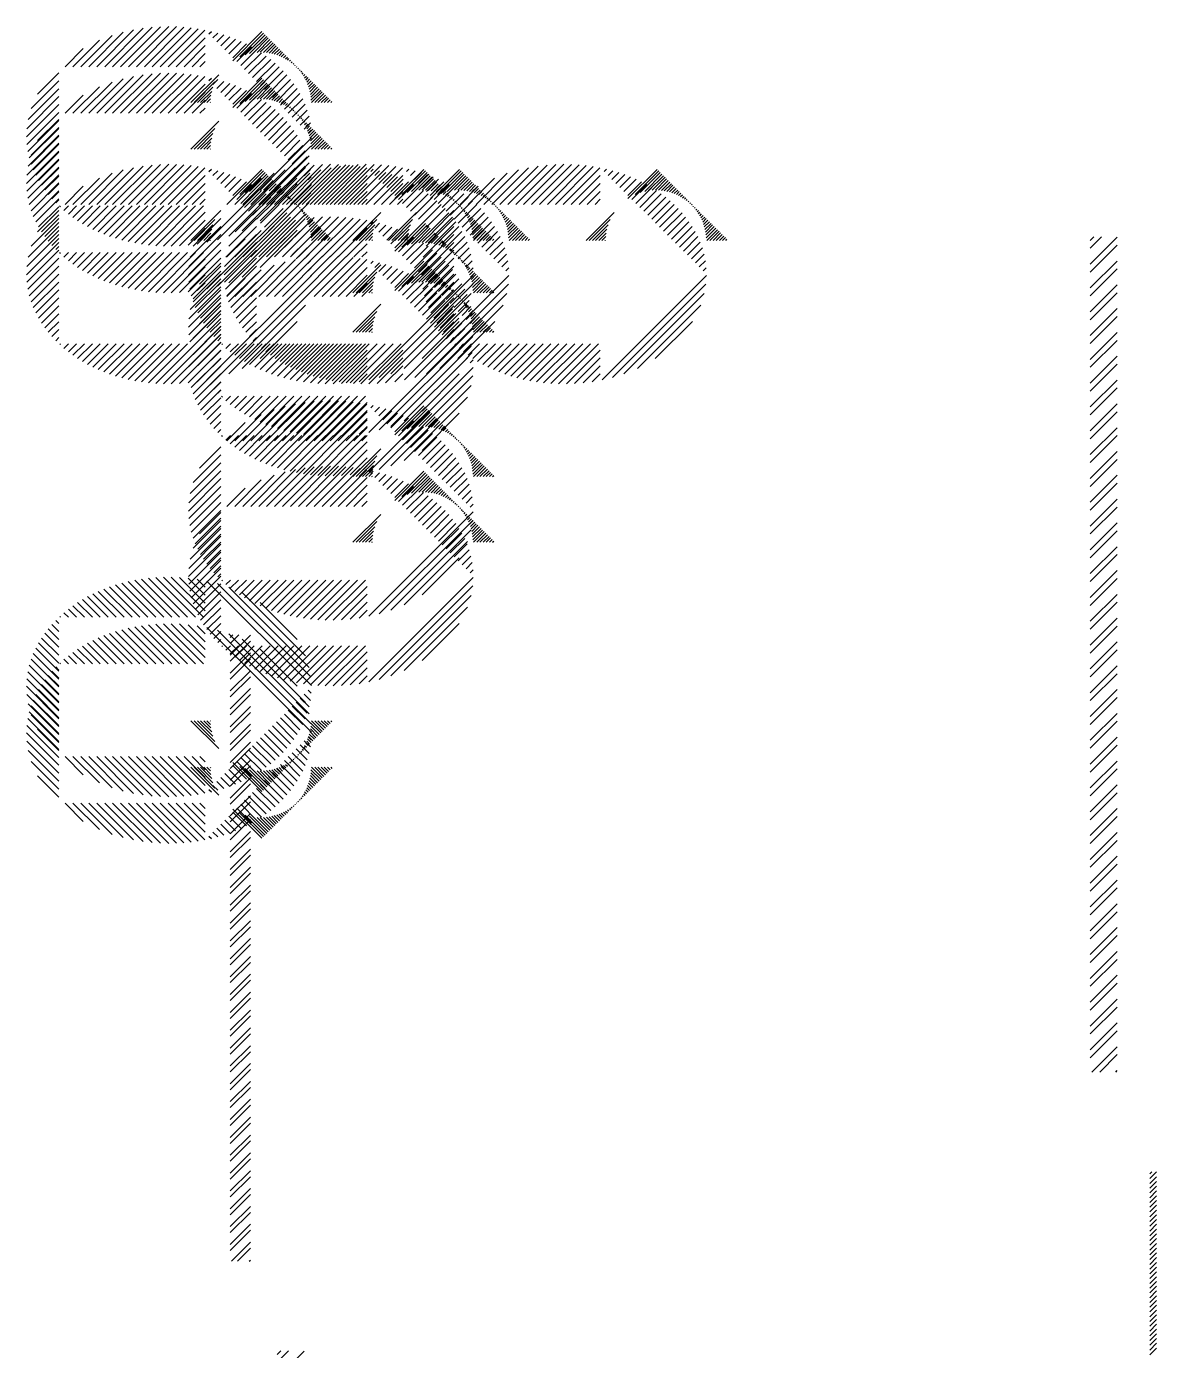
# Paper-space layout 'Layout1' of a CAD drawing. Extents: x -542 to 3071708, y -2912 to 2371007.
# Drawn here: x 565 to 6857, y 19676 to 27049 of the extents above; entities that cross this region are included whole.
import ezdxf

# ---------------------------------------------------------------- set-up
doc = ezdxf.new("R2010")
doc.units = 0
doc.header["$LTSCALE"] = 500
doc.layers.get('0').update_dxf_attribs({"linetype": 'CONTINUOUS'})
doc.layers.add('DIM', color=2, linetype='CONTINUOUS')

# ---------------------------------------------------------------- blocks, each defined once
blk = doc.blocks.new('*X')
at = {"color": 0}
for p, q in [((1814.1, 25546.3), (2005.9, 25738.2)), ((1858.3, 25546.3), (2063, 25751)), ((1902.5, 25546.3), (2116.1, 25760)), ((1946.6, 25546.3), (2166.2, 25765.9)), ((1990.8, 25546.3), (2213.6, 25769.1)), ((2035, 25546.3), (2258.9, 25770.2)), ((2079.2, 25546.3), (2302.2, 25769.3)), ((2123.4, 25546.3), (2343.8, 25766.8)), ((2167.6, 25546.3), (2384, 25762.7)), ((2211.8, 25546.3), (2422.7, 25757.2)), ((2256, 25546.3), (2460.1, 25750.5)), ((2482.8, 25729), (2496.4, 25742.6)), ((2504.9, 25706.9), (2531.6, 25733.6)), ((2615.6, 25578.9), (2778.2, 25741.5)), ((2655.5, 25601.1), (2787, 25732.6)), ((1725.7, 25546.3), (1872.6, 25693.2)), ((1769.9, 25546.3), (1943.7, 25720.1)), ((2300.2, 25546.3), (2461.6, 25707.7)), ((2344.4, 25546.3), (2461.6, 25663.5)), ((2527, 25684.8), (2565.8, 25723.6)), ((2549.1, 25662.7), (2598.9, 25712.5)), ((2571.2, 25640.6), (2630.9, 25700.3)), ((2593.3, 25618.5), (2661.8, 25686.9)), ((2615.4, 25596.4), (2691.6, 25672.6)), ((2684.4, 25612.3), (2795.9, 25723.8)), ((2708.9, 25619.1), (2804.7, 25715)), ((2730.6, 25623.2), (2813.5, 25706.1)), ((2750.5, 25625.4), (2822.4, 25697.3)), ((2768.9, 25626.2), (2831.2, 25688.4)), ((2786.2, 25625.8), (2840.1, 25679.6)), ((2802.5, 25624.4), (2848.9, 25670.8)), ((2818, 25622.2), (2857.7, 25661.9)), ((1681.5, 25546.3), (1782.6, 25647.4)), ((2388.6, 25546.3), (2461.6, 25619.3)), ((2637.5, 25574.3), (2720.5, 25657.3)), ((2659.6, 25552.2), (2748.4, 25641)), ((2681.7, 25530.1), (2775.4, 25623.8)), ((2703.8, 25508), (2801.4, 25605.6)), ((2725.9, 25485.9), (2826.6, 25586.6)), ((2832.8, 25619.3), (2866.6, 25653.1)), ((2846.9, 25615.7), (2875.4, 25644.3)), ((2860.4, 25611.6), (2884.3, 25635.4)), ((2873.4, 25606.9), (2893.1, 25626.6)), ((2885.8, 25601.6), (2901.9, 25617.7)), ((2897.8, 25595.9), (2910.8, 25608.9)), ((2909.3, 25589.8), (2919.6, 25600.1)), ((2920.4, 25583.2), (2928.4, 25591.2)), ((1529.1, 25393.9), (1647.2, 25512.1)), ((2432.8, 25546.3), (2461.6, 25575.1)), ((2748, 25463.8), (2850.8, 25566.6)), ((2770.1, 25441.7), (2873.9, 25545.5)), ((2792.2, 25419.6), (2895.9, 25523.3)), ((2931, 25576.1), (2937.3, 25582.4)), ((2941.2, 25568.7), (2946.1, 25573.5)), ((2951.1, 25560.8), (2955, 25564.7)), ((2960.5, 25552.5), (2963.8, 25555.9)), ((2969.5, 25543.9), (2972.6, 25547)), ((2978.1, 25534.8), (2981.5, 25538.2)), ((2986.4, 25525.4), (2990.3, 25529.3)), ((2994.2, 25515.6), (2999.2, 25520.5)), ((3001.6, 25505.3), (3008, 25511.7)), ((1492.8, 25313.4), (1647.2, 25467.9)), ((2382.9, 25346.2), (2538.5, 25501.8)), ((2400.5, 25346.2), (2516.3, 25461.9)), ((2814.3, 25397.5), (2916.9, 25500.1)), ((2836.4, 25375.4), (2936.8, 25475.8)), ((2858.5, 25353.3), (2955.6, 25450.4)), ((3008.7, 25494.6), (3016.8, 25502.8)), ((3015.2, 25483.6), (3025.7, 25494)), ((3021.4, 25472), (3034.5, 25485.2)), ((3027.1, 25460), (3043.4, 25476.3)), ((3032.3, 25447.6), (3052.2, 25467.5)), ((3036.9, 25434.6), (3061, 25458.6)), ((3041.1, 25421), (3069.9, 25449.8)), ((3044.6, 25406.9), (3078.7, 25441)), ((1468.8, 25201), (1647.2, 25379.5)), ((1476.3, 25252.8), (1647.2, 25423.7)), ((2418.2, 25346.2), (2505.1, 25433)), ((2435.9, 25346.2), (2498.3, 25408.6)), ((2453.6, 25346.2), (2494.2, 25386.8)), ((2471.3, 25346.2), (2492, 25366.9)), ((2880.6, 25331.2), (2973.3, 25423.9)), ((2902.7, 25309.1), (2989.8, 25396.3)), ((2924.8, 25287), (3005.1, 25367.4)), ((3047.5, 25392.1), (3087.5, 25432.1)), ((3049.6, 25376.5), (3096.4, 25423.3)), ((3050.9, 25360.1), (3105.2, 25414.4)), ((3054.6, 25346.2), (3114.1, 25405.6)), ((3072.3, 25346.2), (3122.9, 25396.8)), ((3090, 25346.2), (3131.7, 25387.9)), ((3107.7, 25346.2), (3140.6, 25379.1)), ((3125.3, 25346.2), (3149.4, 25370.3)), ((1466.9, 25154.9), (1647.2, 25335.3)), ((1469, 25112.9), (1647.2, 25291.1)), ((2488.9, 25346.2), (2491.3, 25348.5)), ((2946.9, 25264.9), (3018.7, 25336.8)), ((2969, 25242.8), (3030.5, 25304.3)), ((3143, 25346.2), (3158.3, 25361.4)), ((3160.7, 25346.2), (3167.1, 25352.6)), ((1474.4, 25074.1), (1647.2, 25246.9)), ((2991.1, 25220.7), (3040.2, 25269.8)), ((3013.2, 25198.6), (3047.5, 25233)), ((1482.4, 25037.8), (1647.2, 25202.7)), ((1492.6, 25003.9), (1647.2, 25158.5)), ((2471.6, 24568.7), (3053.3, 25150.4)), ((3035.2, 25176.5), (3052.1, 25193.4)), ((1504.8, 24971.9), (1647.2, 25114.3)), ((1518.9, 24941.8), (1647.2, 25070.1)), ((2529.9, 24582.7), (3050.1, 25103)), ((1534.6, 24913.3), (1647.2, 25025.9)), ((2593.8, 24602.5), (3040.8, 25049.5)), ((1551.4, 24885.9), (1647.2, 24981.7)), ((1569.4, 24859.7), (1647.2, 24937.5)), ((2668.4, 24632.9), (3020.8, 24985.4)), ((1588.5, 24834.6), (1647.2, 24893.3)), ((1608.7, 24810.6), (1647.2, 24849.1)), ((2767.7, 24688), (2974.5, 24894.8)), ((1629.9, 24787.6), (1647.2, 24805)), ((1652.2, 24765.8), (1656.9, 24770.5)), ((1675.6, 24744.9), (1701.1, 24770.5)), ((1700, 24725.2), (1745.3, 24770.5)), ((1725.4, 24706.4), (1789.5, 24770.5)), ((1751.7, 24688.5), (1833.7, 24770.5)), ((1779, 24671.5), (1877.9, 24770.5)), ((1807.1, 24655.5), (1922.1, 24770.5)), ((1836.2, 24640.4), (1966.3, 24770.5)), ((1866.3, 24626.3), (2010.5, 24770.5)), ((1897.5, 24613.3), (2054.7, 24770.5)), ((1929.7, 24601.4), (2098.9, 24770.5)), ((1963.2, 24590.6), (2143.1, 24770.5)), ((1997.6, 24580.8), (2187.2, 24770.5)), ((2033.1, 24572.1), (2231.4, 24770.5)), ((2069.6, 24564.5), (2275.6, 24770.5)), ((2107.4, 24558.1), (2319.8, 24770.5)), ((2146.5, 24552.9), (2364, 24770.5)), ((2187, 24549.2), (2408.2, 24770.5)), ((2229, 24547.1), (2452.4, 24770.5)), ((2272.8, 24546.7), (2461.6, 24735.4)), ((2318.6, 24548.3), (2461.6, 24691.3)), ((2366.7, 24552.2), (2461.6, 24647.1)), ((2417.5, 24558.8), (2461.6, 24602.9)), ((2863.6, 18375.7), (2882.3, 18394.4)), ((2863.6, 18331.6), (2926.5, 18394.4)), ((2863.6, 18243.2), (3013.6, 18393.2)), ((2863.6, 18199), (3013.6, 18349)), ((2863.6, 18110.6), (3013.6, 18260.6)), ((2863.6, 18066.4), (3013.6, 18216.4)), ((2863.6, 17978), (3013.6, 18128)), ((2863.6, 17933.8), (3013.6, 18083.8)), ((2863.6, 17845.4), (3013.6, 17995.4)), ((2863.6, 17801.2), (3013.6, 17951.2)), ((2863.6, 17712.8), (3013.6, 17862.8)), ((2863.6, 17668.6), (3013.6, 17818.6)), ((2863.6, 17580.3), (3013.6, 17730.3)), ((2863.6, 17536.1), (3013.6, 17686.1)), ((2863.6, 17447.7), (3013.6, 17597.7)), ((2863.6, 17403.5), (3013.6, 17553.5)), ((2863.6, 17315.1), (3013.6, 17465.1)), ((2863.6, 17270.9), (3013.6, 17420.9)), ((2863.6, 17182.5), (3013.6, 17332.5)), ((2863.6, 17138.3), (3013.6, 17288.3)), ((2863.6, 17049.9), (3013.6, 17199.9)), ((2863.6, 17005.7), (3013.6, 17155.7)), ((2863.6, 16917.3), (3013.6, 17067.3)), ((2863.6, 16873.1), (3013.6, 17023.1)), ((2863.6, 16784.8), (3013.6, 16934.8)), ((2863.6, 16740.6), (3013.6, 16890.6)), ((2863.6, 16652.2), (3013.6, 16802.2)), ((2863.6, 16608), (3013.6, 16758)), ((2863.6, 16519.6), (3013.6, 16669.6)), ((2863.6, 16475.4), (3013.6, 16625.4)), ((2863.6, 16387), (3013.6, 16537)), ((2863.6, 16342.8), (3013.6, 16492.8)), ((2863.6, 16254.4), (3013.6, 16404.4)), ((2863.6, 16210.2), (3013.6, 16360.2)), ((2863.6, 16121.8), (3013.6, 16271.8)), ((2863.6, 16077.7), (3013.6, 16227.7)), ((2863.6, 15989.3), (3013.6, 16139.3)), ((2863.6, 15945.1), (3013.6, 16095.1)), ((2863.6, 15856.7), (3013.6, 16006.7)), ((2863.6, 15812.5), (3013.6, 15962.5)), ((2863.6, 15724.1), (3013.6, 15874.1)), ((2863.6, 15679.9), (3013.6, 15829.9)), ((2863.6, 15591.5), (3013.6, 15741.5)), ((2863.6, 15547.3), (3013.6, 15697.3)), ((2863.6, 15458.9), (3013.6, 15608.9)), ((2863.6, 15414.7), (3013.6, 15564.7)), ((2863.6, 15326.3), (3013.6, 15476.3)), ((2863.6, 15282.2), (3013.6, 15432.2)), ((2863.6, 15193.8), (3013.6, 15343.8)), ((2863.6, 15149.6), (3013.6, 15299.6)), ((2863.6, 15061.2), (3013.6, 15211.2)), ((2863.6, 15017), (3013.6, 15167)), ((2863.6, 14928.6), (3013.6, 15078.6)), ((2863.6, 14884.4), (3013.6, 15034.4)), ((2863.6, 14796), (3013.6, 14946)), ((2863.6, 14751.8), (3013.6, 14901.8)), ((2863.6, 14663.4), (3013.6, 14813.4)), ((2863.6, 14619.2), (3013.6, 14769.2)), ((2863.6, 14530.9), (3013.6, 14680.9)), ((2863.6, 14486.7), (3013.6, 14636.7)), ((2863.6, 14398.3), (3013.6, 14548.3)), ((2863.6, 14354.1), (3013.6, 14504.1)), ((2863.6, 14265.7), (3013.6, 14415.7)), ((9690.1, 14392.4), (9706.4, 14408.6)), ((9690.1, 14357), (9740.1, 14407)), ((2863.6, 14221.5), (3013.6, 14371.5)), ((9690.1, 14321.7), (9740.1, 14371.7)), ((9690.1, 14286.3), (9740.1, 14336.3)), ((2863.6, 14133.1), (3013.6, 14283.1)), ((2863.6, 14088.9), (3013.6, 14238.9)), ((9690.1, 14251), (9740.1, 14301)), ((9690.1, 14215.6), (9740.1, 14265.6)), ((9690.1, 14180.3), (9740.1, 14230.3)), ((9690.1, 14144.9), (9740.1, 14194.9)), ((9690.1, 14109.6), (9740.1, 14159.6)), ((2863.6, 14000.5), (3013.6, 14150.5)), ((2863.6, 13956.3), (3013.6, 14106.3)), ((9690.1, 14074.2), (9740.1, 14124.2)), ((9690.1, 14038.9), (9740.1, 14088.9)), ((2863.6, 13867.9), (3013.6, 14017.9)), ((9690.1, 14003.5), (9740.1, 14053.5)), ((9690.1, 13968.1), (9740.1, 14018.1)), ((2863.6, 13823.7), (3013.6, 13973.7)), ((9690.1, 13932.8), (9740.1, 13982.8)), ((9690.1, 13897.4), (9740.1, 13947.4)), ((2872.7, 13744.4), (3013.6, 13885.4)), ((9690.1, 13862.1), (9740.1, 13912.1)), ((9690.1, 13826.7), (9740.1, 13876.7)), ((2916.9, 13744.4), (3013.6, 13841.2)), ((9690.1, 13791.4), (9740.1, 13841.4)), ((9690.1, 13756), (9740.1, 13806)), ((3005.2, 13744.4), (3013.6, 13752.8)), ((9690.1, 13720.7), (9740.1, 13770.7)), ((9690.1, 13685.3), (9740.1, 13735.3)), ((9690.1, 13649.9), (9740.1, 13699.9)), ((9690.1, 13614.6), (9740.1, 13664.6)), ((9690.1, 13579.2), (9740.1, 13629.2)), ((9690.1, 13543.9), (9740.1, 13593.9)), ((9690.1, 13508.5), (9740.1, 13558.5)), ((9690.1, 13473.2), (9740.1, 13523.2)), ((9690.1, 13437.8), (9740.1, 13487.8)), ((9690.1, 13402.5), (9740.1, 13452.5)), ((9690.1, 13367.1), (9740.1, 13417.1)), ((9690.1, 13331.7), (9740.1, 13381.7)), ((9690.1, 13296.4), (9740.1, 13346.4)), ((9690.1, 13261), (9740.1, 13311)), ((9690.1, 13225.7), (9740.1, 13275.7)), ((9690.1, 13190.3), (9740.1, 13240.3)), ((9690.1, 13155), (9740.1, 13205)), ((9690.1, 13119.6), (9740.1, 13169.6)), ((9690.1, 13084.3), (9740.1, 13134.3)), ((9690.1, 13048.9), (9740.1, 13098.9))]:
    blk.add_line(p, q, dxfattribs=at)

psp = doc.layouts.get("Layout1")

# ---------------------------------------------------------------- block references
at = {"color": 0}
for p in [(3625, 7482.4), (3625, 7482.4), (-901.6, 511.7), (0, 511.7), (198.4, 511.7), (1298.4, 511.7), (0, 219.3), (0, 219.3), (0, 219.3), (0, 0), (0, 0), (0, 0), (0, 0), (0, -804.1), (0, -804.1), (0, -804.1), (0, -804.1), (0, -1169.6), (0, -1169.6), (0, -1169.6), (0, -1169.6)]:
    psp.add_blockref('*X', p, dxfattribs=at)
at = {"layer": 'DIM', "color": 0, "xscale": -1, "rotation": 180}
for p in [(-901.6, 48529.5), (-901.6, 48270)]:
    psp.add_blockref('*X', p, dxfattribs=at)
at = {"layer": 'DIM', "color": 0, "xscale": 0.75, "yscale": 0.75, "zscale": 0.75}
psp.add_blockref('*X', (-447.9, 9865.2), dxfattribs=at)
at = {"layer": 'DIM', "color": 0}
for p in [(-901.6, 1278.9), (-901.6, 1019.3)]:
    psp.add_blockref('*X', p, dxfattribs=at)

doc.saveas('drawing.dxf')
